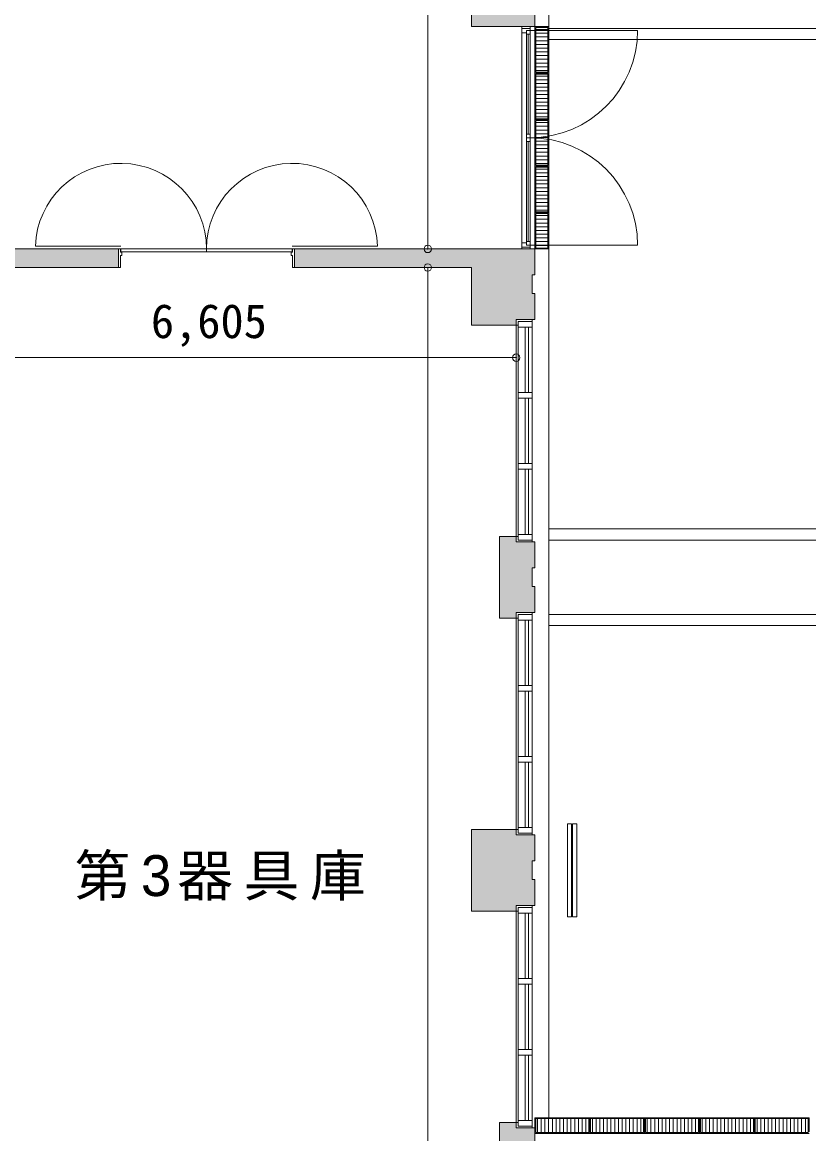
# Model space of a CAD drawing. Units: millimetres, scale not verified. Extents: x -61855 to 52913, y -114842 to -21833.
# Drawn here: x -2998 to 5458, y -50272 to -38323 of the extents above; entities that cross this region are included whole.
import ezdxf
from ezdxf.enums import TextEntityAlignment as Align

# ---------------------------------------------------------------- set-up
doc = ezdxf.new("R2010")
doc.units = ezdxf.units.MM
doc.header["$LTSCALE"] = 200
doc.header["$PDMODE"] = 32
doc.header["$PDSIZE"] = 80
for name, color, linetype, lineweight in [('0-1_躯体', 7, 'Continuous', 9), ('0-2_建具', 7, 'Continuous', 9), ('0-3_仕上', 4, 'Continuous', 5), ('0-6_寸法', 4, 'Continuous', 5), ('0-9', 2, 'Continuous', 5)]:
    doc.layers.add(name, color=color, linetype=linetype, lineweight=lineweight)
doc.layers.add('0-4_室名', color=7, linetype='Continuous')
doc.styles.add('・', font='')
doc.styles.add('ＭＳ ゴシック', font='')
doc.styles.get('・').set_extended_font_data('・')
doc.styles.get('ＭＳ ゴシック').set_extended_font_data('MS Gothic')

msp = doc.modelspace()

# ---------------------------------------------------------------- linework, layer by layer
at = {"layer": '0-1_躯体'}
for p, q in [((1833.2, -38370), (1833.2, -37610)), ((2513.2, -38370), (2513.2, -38090)), ((2513.2, -38370), (1833.2, -38370)), ((2373.2, -40760), (2373.2, -38370)), ((-4491.8, -40760), (2513.2, -40760)), ((-1961.8, -40760), (-1961.8, -40960)), ((-71.8, -40960), (-71.8, -40760)), ((2513.2, -40760), (2513.2, -41040)), ((-3841.8, -40960), (-1961.8, -40960)), ((-71.8, -40960), (1833.2, -40960)), ((1833.2, -41580), (1833.2, -40960)), ((2483.2, -41040), (2513.2, -41040)), ((2483.2, -41040), (2483.2, -41240)), ((2483.2, -41240), (2513.2, -41240)), ((2513.2, -41520), (2513.2, -41240)), ((1833.2, -41580), (2313.2, -41580)), ((2313.2, -41520), (2313.2, -43910)), ((2313.2, -41520), (2513.2, -41520)), ((2133.2, -43850), (2313.2, -43850)), ((2133.2, -44730), (2133.2, -43850)), ((2513.2, -43910), (2313.2, -43910)), ((2513.2, -44190), (2513.2, -43910)), ((2513.2, -44190), (2483.2, -44190)), ((2513.2, -44670), (2313.2, -44670)), ((2313.2, -47060), (2313.2, -44670)), ((2133.2, -44730), (2313.2, -44730)), ((1833.2, -47000), (2313.2, -47000)), ((1833.2, -47880), (1833.2, -47000)), ((2313.2, -47060), (2513.2, -47060)), ((2513.2, -47340), (2513.2, -47060)), ((2483.2, -47540), (2483.2, -47340)), ((2513.2, -47340), (2483.2, -47340)), ((2513.2, -47540), (2483.2, -47540)), ((2513.2, -47540), (2513.2, -47820)), ((1833.2, -47880), (2313.2, -47880)), ((2513.2, -47820), (2313.2, -47820)), ((2313.2, -47820), (2313.2, -50210)), ((2133.2, -50150), (2313.2, -50150)), ((2133.2, -51030), (2133.2, -50150)), ((2513.2, -50210), (2313.2, -50210)), ((2513.2, -50490), (2513.2, -50210))]:
    msp.add_line(p, q, dxfattribs=at)
msp.add_lwpolyline([(2513.2, -44670), (2513.2, -44390), (2483.2, -44390), (2483.2, -44190)], dxfattribs=at)
at = {"layer": '0-1_躯体', "color": 9}
for points in [[(2483.2, -38370), (2483.2, -37610), (1833.2, -38370), (1833.2, -37610)], [(2513.2, -38370), (2513.2, -38090), (2483.2, -38370), (2483.2, -38090)], [(-1961.8, -40960), (-1961.8, -40760), (-4491.8, -40960), (-4491.8, -40760)], [(2513.2, -40760), (-71.8, -40760), (2513.2, -40960), (-71.8, -40960)], [(2483.2, -41040), (2513.2, -41040), (2483.2, -40760), (2513.2, -40760)], [(2483.2, -40960), (1833.2, -40960), (2483.2, -41520.1), (1833.2, -41520.1)], [(2513.2, -41520), (2513.2, -41240), (2483.2, -41520), (2483.2, -41240)], [(2313.2, -41520.1), (1833.2, -41520.1), (2313.2, -41580), (1833.2, -41580)], [(2313.2, -44730), (2313.2, -43850), (2133.2, -44730), (2133.2, -43850)], [(2513.2, -44190), (2513.2, -43910), (2313.2, -44190), (2313.2, -43910)], [(2483.2, -44390), (2483.2, -44190), (2313.2, -44390), (2313.2, -44190)], [(2513.2, -44390), (2313.2, -44390), (2513.2, -44670), (2313.2, -44670)], [(2313.2, -47880), (2313.2, -47000), (1833.2, -47880), (1833.2, -47000)], [(2483.2, -47820.1), (2483.2, -47059.9), (2313.2, -47820.1), (2313.2, -47059.9)], [(2483.2, -47340), (2513.2, -47340), (2483.2, -47060), (2513.2, -47060)], [(2513.2, -47820), (2513.2, -47540), (2483.2, -47820), (2483.2, -47540)], [(2313.2, -51030), (2313.2, -50150), (2133.2, -51030), (2133.2, -50150)], [(2483.2, -50690), (2483.2, -50209.9), (2313.2, -50690), (2313.2, -50209.9)], [(2483.2, -50490), (2513.2, -50490), (2483.2, -50210), (2513.2, -50210)]]:
    msp.add_solid(points, dxfattribs=at)
at = {"layer": '0-2_建具'}
for p, q in [((2463.2, -38370), (2373.2, -38370)), ((2373.2, -38435), (2373.2, -38370)), ((2373.2, -38390), (2463.2, -38390)), ((2423.2, -38435), (2373.2, -38435)), ((2423.2, -38410), (2423.2, -40720)), ((2423.2, -38450), (2463.2, -38450)), ((2443.2, -38450), (2443.2, -39525)), ((2463.2, -38410), (2463.2, -38370)), ((2463.2, -38403.1), (2463.2, -40760)), ((2463.2, -39525), (2423.2, -39525)), ((2463.2, -39525), (2423.2, -39525)), ((2463.2, -39565), (2423.2, -39565)), ((2463.2, -39565), (2423.2, -39565)), ((2463.2, -39605), (2423.2, -39605)), ((2443.2, -39605), (2443.2, -40680)), ((2423.2, -40695), (2373.2, -40695)), ((2373.2, -40695), (2373.2, -40760)), ((2463.2, -40740), (2373.2, -40740)), ((2463.2, -40680), (2423.2, -40680)), ((-1961.8, -40760), (-1941.8, -40760)), ((-1961.8, -40760), (-1941.8, -40760)), ((-1926.8, -40830), (-1941.8, -40830)), ((-1941.8, -40830), (-1941.8, -40960)), ((-1926.8, -40830), (-1941.8, -40830)), ((-1941.8, -40830), (-1941.8, -40960)), ((-1936.8, -40760), (-1936.8, -40790)), ((-1936.8, -40760), (-1016.8, -40760)), ((-1936.8, -40760), (-1936.8, -40790)), ((-1936.8, -40760), (-1016.8, -40760)), ((-1936.8, -40790), (-1016.8, -40790)), ((-1936.8, -40790), (-1016.8, -40790)), ((-1926.8, -40795), (-1926.8, -40830)), ((-1926.8, -40795), (-1926.8, -40830)), ((-96.8, -40760), (-1016.8, -40760)), ((-1016.8, -40760), (-1016.8, -40790)), ((-1016.8, -40760), (-1016.8, -40790)), ((-1016.8, -40760), (-1016.8, -40790)), ((-96.8, -40760), (-1016.8, -40760)), ((-1016.8, -40760), (-1016.8, -40790)), ((-96.8, -40790), (-1016.8, -40790)), ((-96.8, -40790), (-1016.8, -40790)), ((-106.8, -40795), (-106.8, -40830)), ((-106.8, -40795), (-106.8, -40830)), ((-106.8, -40830), (-91.8, -40830)), ((-106.8, -40830), (-91.8, -40830)), ((-96.8, -40760), (-96.8, -40790)), ((-96.8, -40760), (-96.8, -40790)), ((-71.8, -40760), (-91.8, -40760)), ((-71.8, -40760), (-91.8, -40760)), ((-91.8, -40830), (-91.8, -40960)), ((-91.8, -40830), (-91.8, -40960)), ((2463.2, -40760), (2373.2, -40760)), ((2313.2, -41520.1), (2313.2, -43890)), ((2313.2, -41520.1), (2483.2, -41520.1)), ((2313.2, -41580), (2333.2, -41580)), ((2483.2, -41540), (2333.2, -41540)), ((2333.2, -43890), (2333.2, -41540)), ((2483.2, -41555.3), (2483.2, -41520.1)), ((2483.2, -41555.3), (2483.2, -43909.9)), ((2483.2, -41600), (2333.2, -41600)), ((2408.2, -41600), (2408.2, -42303.7)), ((2445.7, -41600), (2445.7, -42303.7)), ((2483.2, -42303.7), (2333.2, -42303.7)), ((2483.2, -42363.7), (2333.2, -42363.7)), ((2408.2, -42363.7), (2408.2, -43067)), ((2445.7, -42363.7), (2445.7, -43067)), ((2483.2, -43067), (2333.2, -43067)), ((2483.2, -43127), (2333.2, -43127)), ((2408.2, -43830), (2408.2, -43127)), ((2445.7, -43830), (2445.7, -43127)), ((2313.2, -43909.9), (2313.2, -43849.9)), ((2333.2, -43849.9), (2313.2, -43849.9)), ((2483.2, -43830), (2333.2, -43830)), ((2313.2, -43909.9), (2483.2, -43909.9)), ((2483.2, -43890), (2333.2, -43890)), ((2313.2, -44670.1), (2313.2, -47040)), ((2313.2, -44670.1), (2483.2, -44670.1)), ((2483.2, -44690), (2333.2, -44690)), ((2333.2, -47040), (2333.2, -44690)), ((2483.2, -44705.3), (2483.2, -44670.1)), ((2313.2, -44730), (2333.2, -44730)), ((2483.2, -44750), (2333.2, -44750)), ((2408.2, -44750), (2408.2, -45453.7)), ((2445.7, -44750), (2445.7, -45453.7)), ((2483.2, -44705.3), (2483.2, -47059.9)), ((2483.2, -45453.7), (2333.2, -45453.7)), ((2483.2, -45513.7), (2333.2, -45513.7)), ((2408.2, -45513.7), (2408.2, -46217)), ((2445.7, -45513.7), (2445.7, -46217)), ((2483.2, -46217), (2333.2, -46217)), ((2483.2, -46277), (2333.2, -46277)), ((2408.2, -46980), (2408.2, -46277)), ((2445.7, -46980), (2445.7, -46277)), ((2313.2, -47059.9), (2313.2, -46999.9)), ((2333.2, -46999.9), (2313.2, -46999.9)), ((2313.2, -47059.9), (2483.2, -47059.9)), ((2483.2, -46980), (2333.2, -46980)), ((2483.2, -47040), (2333.2, -47040)), ((2313.2, -47820.1), (2313.2, -50190)), ((2313.2, -47820.1), (2483.2, -47820.1)), ((2313.2, -47880), (2333.2, -47880)), ((2483.2, -47840), (2333.2, -47840)), ((2333.2, -50190), (2333.2, -47840)), ((2483.2, -47900), (2333.2, -47900)), ((2408.2, -47900), (2408.2, -48603.7)), ((2445.7, -47900), (2445.7, -48603.7)), ((2483.2, -47855.3), (2483.2, -47820.1)), ((2483.2, -47855.3), (2483.2, -50209.9)), ((2483.2, -48603.7), (2333.2, -48603.7)), ((2483.2, -48663.7), (2333.2, -48663.7)), ((2408.2, -48663.7), (2408.2, -49367)), ((2445.7, -48663.7), (2445.7, -49367)), ((2483.2, -49367), (2333.2, -49367)), ((2483.2, -49427), (2333.2, -49427)), ((2408.2, -50130), (2408.2, -49427)), ((2445.7, -50130), (2445.7, -49427)), ((2313.2, -50209.9), (2313.2, -50149.9)), ((2333.2, -50149.9), (2313.2, -50149.9)), ((2483.2, -50130), (2333.2, -50130)), ((2313.2, -50209.9), (2483.2, -50209.9)), ((2483.2, -50190), (2333.2, -50190))]:
    msp.add_line(p, q, dxfattribs=at)
at = {"layer": '0-2_建具', "color": 4, "lineweight": 5}
for p, q in [((2423.2, -38410), (3618.2, -38410)), ((-2856.3, -40730), (-1936.8, -40730)), ((-2856.3, -40730), (-1936.8, -40730)), ((822.7, -40730), (-96.8, -40730)), ((822.7, -40730), (-96.8, -40730)), ((3618.2, -40720), (2423.2, -40720))]:
    msp.add_line(p, q, dxfattribs=at)
at = {"layer": '0-2_建具'}
for points in [[(-1961.8, -40760), (-1961.8, -40960), (-1941.8, -40960)], [(-1961.8, -40760), (-1961.8, -40960), (-1941.8, -40960)], [(-1941.8, -40760), (-1941.8, -40795), (-1926.8, -40795)], [(-1941.8, -40760), (-1941.8, -40795), (-1926.8, -40795)], [(-91.8, -40760), (-91.8, -40795), (-106.8, -40795)], [(-91.8, -40760), (-91.8, -40795), (-106.8, -40795)], [(-71.8, -40760), (-71.8, -40960), (-91.8, -40960)], [(-71.8, -40760), (-71.8, -40960), (-91.8, -40960)]]:
    msp.add_lwpolyline(points, dxfattribs=at)
at = {"layer": '0-2_建具', "color": 4, "lineweight": 5}
for centre, radius, start, end in [((2463.2, -38410), 1155, 270, 0), ((2463.2, -40720), 1155, 0, 90), ((-1936.8, -40760), 920, 0, 178.13133), ((-1936.8, -40760), 920, 0, 178.13133), ((-96.8, -40760), 920, 1.86867, 180), ((-96.8, -40760), 920, 1.86867, 180)]:
    msp.add_arc(centre, radius, start, end, dxfattribs=at)
at = {"layer": '0-3_仕上', "color": 7, "lineweight": 9}
for p, q in [((2513.2, -50100), (2513.2, -50250)), ((2513.2, -50100), (2513.2, -50250)), ((2513.2, -50100), (2513.2, -50270)), ((2523.2, -50110), (2523.2, -50260)), ((3103.2, -50100), (3103.2, -50250)), ((3103.2, -50100), (3103.2, -50250)), ((3103.2, -50100), (3103.2, -50270)), ((3103.2, -50110), (3103.2, -50270)), ((3113.2, -50110), (3113.2, -50260)), ((3693.2, -50100), (3693.2, -50250)), ((3693.2, -50100), (3693.2, -50250)), ((3693.2, -50100), (3693.2, -50270)), ((3693.2, -50110), (3693.2, -50270)), ((3703.2, -50110), (3703.2, -50260)), ((4283.2, -50100), (4283.2, -50250)), ((4283.2, -50100), (4283.2, -50250)), ((4283.2, -50100), (4283.2, -50270)), ((4283.2, -50110), (4283.2, -50270)), ((4293.2, -50110), (4293.2, -50260)), ((4873.2, -50100), (4873.2, -50250)), ((4873.2, -50100), (4873.2, -50250)), ((4873.2, -50100), (4873.2, -50270)), ((4873.2, -50110), (4873.2, -50270)), ((4883.2, -50110), (4883.2, -50260)), ((2513.2, -50270), (3103.2, -50270)), ((2523.2, -50260), (3093.2, -50260)), ((3103.2, -50270), (3693.2, -50270)), ((3113.2, -50260), (3683.2, -50260)), ((3693.2, -50270), (4283.2, -50270)), ((3703.2, -50260), (4273.2, -50260)), ((4283.2, -50270), (4873.2, -50270)), ((4293.2, -50260), (4863.2, -50260)), ((4873.2, -50270), (5463.2, -50270)), ((4883.2, -50260), (5453.2, -50260))]:
    msp.add_line(p, q, dxfattribs=at)
at = {"layer": '0-3_仕上'}
for p, q in [((2541.7, -50110), (2541.7, -50260)), ((2581.7, -50110), (2581.7, -50260)), ((2621.7, -50110), (2621.7, -50260)), ((2661.7, -50110), (2661.7, -50260)), ((2701.7, -50110), (2701.7, -50260)), ((2741.7, -50110), (2741.7, -50260)), ((2781.7, -50110), (2781.7, -50260)), ((2821.7, -50110), (2821.7, -50260)), ((2861.7, -50110), (2861.7, -50260)), ((2901.7, -50240), (2901.7, -50110)), ((2901.7, -50110), (2901.7, -50260)), ((2941.7, -50110), (2941.7, -50260)), ((2981.7, -50110), (2981.7, -50260)), ((3021.7, -50110), (3021.7, -50260)), ((3061.7, -50110), (3061.7, -50260)), ((3131.7, -50110), (3131.7, -50260)), ((3171.7, -50110), (3171.7, -50260)), ((3211.7, -50110), (3211.7, -50260)), ((3251.7, -50110), (3251.7, -50260)), ((3291.7, -50110), (3291.7, -50260)), ((3331.7, -50110), (3331.7, -50260)), ((3371.7, -50110), (3371.7, -50260)), ((3411.7, -50110), (3411.7, -50260)), ((3451.7, -50110), (3451.7, -50260)), ((3491.7, -50240), (3491.7, -50110)), ((3491.7, -50110), (3491.7, -50260)), ((3531.7, -50110), (3531.7, -50260)), ((3571.7, -50110), (3571.7, -50260)), ((3611.7, -50110), (3611.7, -50260)), ((3651.7, -50110), (3651.7, -50260)), ((3721.7, -50110), (3721.7, -50260)), ((3761.7, -50110), (3761.7, -50260)), ((3801.7, -50110), (3801.7, -50260)), ((3841.7, -50110), (3841.7, -50260)), ((3881.7, -50110), (3881.7, -50260)), ((3921.7, -50110), (3921.7, -50260)), ((3961.7, -50110), (3961.7, -50260)), ((4001.7, -50110), (4001.7, -50260)), ((4041.7, -50110), (4041.7, -50260)), ((4081.7, -50240), (4081.7, -50110)), ((4081.7, -50110), (4081.7, -50260)), ((4121.7, -50110), (4121.7, -50260)), ((4161.7, -50110), (4161.7, -50260)), ((4201.7, -50110), (4201.7, -50260)), ((4241.7, -50110), (4241.7, -50260)), ((4311.7, -50110), (4311.7, -50260)), ((4351.7, -50110), (4351.7, -50260)), ((4391.7, -50110), (4391.7, -50260)), ((4431.7, -50110), (4431.7, -50260)), ((4471.7, -50110), (4471.7, -50260)), ((4511.7, -50110), (4511.7, -50260)), ((4551.7, -50110), (4551.7, -50260)), ((4591.7, -50110), (4591.7, -50260)), ((4631.7, -50110), (4631.7, -50260)), ((4671.7, -50240), (4671.7, -50110)), ((4671.7, -50110), (4671.7, -50260)), ((4711.7, -50110), (4711.7, -50260)), ((4751.7, -50110), (4751.7, -50260)), ((4791.7, -50110), (4791.7, -50260)), ((4831.7, -50110), (4831.7, -50260)), ((4901.7, -50110), (4901.7, -50260)), ((4941.7, -50110), (4941.7, -50260)), ((4981.7, -50110), (4981.7, -50260)), ((5021.7, -50110), (5021.7, -50260)), ((5061.7, -50110), (5061.7, -50260)), ((5101.7, -50110), (5101.7, -50260)), ((5141.7, -50110), (5141.7, -50260)), ((5181.7, -50110), (5181.7, -50260)), ((5221.7, -50110), (5221.7, -50260)), ((5261.7, -50240), (5261.7, -50110)), ((5261.7, -50110), (5261.7, -50260)), ((5301.7, -50110), (5301.7, -50260)), ((5341.7, -50110), (5341.7, -50260)), ((5381.7, -50110), (5381.7, -50260)), ((5421.7, -50110), (5421.7, -50260))]:
    msp.add_line(p, q, dxfattribs=at)
at = {"layer": '0-3_仕上', "color": 7, "lineweight": 9}
for points in [[(2513.2, -50100), (3103.2, -50100), (3103.2, -50250)], [(2523.2, -50110), (3093.2, -50110), (3093.2, -50260)], [(3103.2, -50100), (3693.2, -50100), (3693.2, -50250)], [(3113.2, -50110), (3683.2, -50110), (3683.2, -50260)], [(3693.2, -50100), (4283.2, -50100), (4283.2, -50250)], [(3703.2, -50110), (4273.2, -50110), (4273.2, -50260)], [(4283.2, -50100), (4873.2, -50100), (4873.2, -50250)], [(4293.2, -50110), (4863.2, -50110), (4863.2, -50260)], [(4873.2, -50100), (5463.2, -50100), (5463.2, -50250)], [(4883.2, -50110), (5453.2, -50110), (5453.2, -50260)]]:
    msp.add_lwpolyline(points, dxfattribs=at)
at = {"layer": '0-6_寸法'}
for p, q in [((1362.2, -40760), (1362.2, -31165)), ((1362.2, -53640), (1362.2, -40960)), ((2313.2, -41928.7), (-4291.8, -41928.7))]:
    msp.add_line(p, q, dxfattribs=at)
for p in [(1362.2, -40760), (1362.2, -40960), (2313.2, -41928.7)]:
    msp.add_point(p, dxfattribs=at)
at = {"layer": '0-9', "color": 7, "lineweight": 9}
for p, q in [((2663.2, -50100), (2663.2, -32210)), ((2513.2, -38370), (2513.2, -38090)), ((2463.2, -38370), (2463.2, -40760)), ((2513.2, -38370), (2463.2, -38370)), ((2513.2, -38370), (2663.2, -38370)), ((2663.2, -38370), (2513.2, -38370)), ((2523.2, -38860), (2523.2, -38380)), ((2523.2, -38380), (2653.2, -38380)), ((7118, -38390), (2663.2, -38390)), ((23653.2, -38510), (2663.2, -38510)), ((2513.2, -38870), (2663.2, -38870)), ((2513.2, -38870), (2663.2, -38870)), ((2513.2, -38870), (2663.2, -38870)), ((2523.2, -39360), (2523.2, -38880)), ((2523.2, -38880), (2653.2, -38880)), ((2513.2, -39370), (2663.2, -39370)), ((2523.2, -39860), (2523.2, -39380)), ((2523.2, -39380), (2653.2, -39380)), ((2513.2, -39870), (2663.2, -39870)), ((2523.2, -40360), (2523.2, -39880)), ((2523.2, -39880), (2653.2, -39880)), ((2513.2, -40370), (2513.2, -40760)), ((2513.2, -40370), (2663.2, -40370)), ((2513.2, -40370), (2663.2, -40370)), ((2523.2, -40380), (2523.2, -40750)), ((2523.2, -40380), (2653.2, -40380)), ((2653.2, -40380), (2653.2, -40750)), ((2463.2, -40760), (2513.2, -40760)), ((2513.2, -40760), (2513.2, -41040)), ((2663.2, -40760), (2513.5, -40760)), ((2653.2, -40750), (2523.2, -40750)), ((2483.2, -41040), (2483.2, -41240)), ((2513.2, -41040), (2483.2, -41040)), ((2483.2, -41240), (2513.2, -41240)), ((2513.2, -41240), (2513.2, -41520)), ((2513.2, -41520), (2483.2, -41520)), ((2483.2, -41520.1), (2483.2, -43910)), ((23653.2, -43770), (2663.2, -43770)), ((2483.2, -43909.9), (2513.2, -43909.9)), ((2513.2, -43910), (2513.2, -44190)), ((7118, -43890), (2663.2, -43890)), ((2483.2, -44190), (2483.2, -44390)), ((2513.2, -44190), (2483.2, -44190)), ((2483.2, -44390), (2513.2, -44390)), ((2513.2, -44390), (2513.2, -44670)), ((2513.2, -44670), (2483.2, -44670)), ((2483.2, -44670.1), (2483.2, -47059.9)), ((7118, -44690), (2663.2, -44690)), ((2660.1, -44810), (23653.2, -44810)), ((2909.1, -46940), (2864.1, -46940)), ((2864.1, -46940), (2864.1, -47940)), ((2909.1, -46940), (2909.1, -47940)), ((2919.1, -46945), (2909.1, -46945)), ((2919.1, -46940), (2919.1, -47940)), ((2964.1, -46940), (2919.1, -46940)), ((2964.1, -46940), (2964.1, -47940)), ((2483.2, -47059.9), (2513.2, -47059.9)), ((2513.2, -47060), (2513.2, -47340)), ((2483.2, -47340), (2483.2, -47540)), ((2513.2, -47340), (2483.2, -47340)), ((2483.2, -47540), (2513.2, -47540)), ((2513.2, -47540), (2513.2, -47820)), ((2513.2, -47820), (2483.2, -47820)), ((2483.2, -47820.1), (2483.2, -50210)), ((2864.1, -47940), (2909.1, -47940)), ((2909.1, -47935), (2919.1, -47935)), ((2919.1, -47940), (2964.1, -47940)), ((2483.2, -50209.9), (2513.2, -50209.9))]:
    msp.add_line(p, q, dxfattribs=at)
at = {"layer": '0-9', "color": 4}
for p, q in [((2653.2, -38401.4), (2523.2, -38401.4)), ((2653.2, -38441.4), (2523.2, -38441.4)), ((2653.2, -38481.4), (2523.2, -38481.4)), ((2653.2, -38521.4), (2523.2, -38521.4)), ((2653.2, -38561.4), (2523.2, -38561.4)), ((2653.2, -38601.4), (2523.2, -38601.4)), ((2653.2, -38641.4), (2523.2, -38641.4)), ((2653.2, -38681.4), (2523.2, -38681.4)), ((2653.2, -38721.4), (2523.2, -38721.4)), ((2653.2, -38761.4), (2523.2, -38761.4)), ((2653.2, -38801.4), (2523.2, -38801.4)), ((2653.2, -38841.4), (2523.2, -38841.4)), ((2653.2, -38901.4), (2523.2, -38901.4)), ((2653.2, -38941.4), (2523.2, -38941.4)), ((2653.2, -38981.4), (2523.2, -38981.4)), ((2653.2, -39021.4), (2523.2, -39021.4)), ((2653.2, -39061.4), (2523.2, -39061.4)), ((2653.2, -39101.4), (2523.2, -39101.4)), ((2653.2, -39141.4), (2523.2, -39141.4)), ((2653.2, -39181.4), (2523.2, -39181.4)), ((2653.2, -39221.4), (2523.2, -39221.4)), ((2653.2, -39261.4), (2523.2, -39261.4)), ((2653.2, -39301.4), (2523.2, -39301.4)), ((2653.2, -39341.4), (2523.2, -39341.4)), ((2653.2, -39401.4), (2523.2, -39401.4)), ((2653.2, -39441.4), (2523.2, -39441.4)), ((2653.2, -39481.4), (2523.2, -39481.4)), ((2653.2, -39521.4), (2523.2, -39521.4)), ((2653.2, -39561.4), (2523.2, -39561.4)), ((2653.2, -39601.4), (2523.2, -39601.4)), ((2653.2, -39641.4), (2523.2, -39641.4)), ((2653.2, -39681.4), (2523.2, -39681.4)), ((2653.2, -39721.4), (2523.2, -39721.4)), ((2653.2, -39761.4), (2523.2, -39761.4)), ((2653.2, -39801.4), (2523.2, -39801.4)), ((2653.2, -39841.4), (2523.2, -39841.4)), ((2653.2, -39901.4), (2523.2, -39901.4)), ((2653.2, -39941.4), (2523.2, -39941.4)), ((2653.2, -39981.4), (2523.2, -39981.4)), ((2653.2, -40021.4), (2523.2, -40021.4)), ((2653.2, -40061.4), (2523.2, -40061.4)), ((2653.2, -40101.4), (2523.2, -40101.4)), ((2653.2, -40141.4), (2523.2, -40141.4)), ((2653.2, -40181.4), (2523.2, -40181.4)), ((2653.2, -40221.4), (2523.2, -40221.4)), ((2653.2, -40261.4), (2523.2, -40261.4)), ((2653.2, -40301.4), (2523.2, -40301.4)), ((2653.2, -40341.4), (2523.2, -40341.4)), ((2653.2, -40401.4), (2523.2, -40401.4)), ((2653.2, -40441.4), (2523.2, -40441.4)), ((2653.2, -40481.4), (2523.2, -40481.4)), ((2653.2, -40521.4), (2523.2, -40521.4)), ((2653.2, -40561.4), (2523.2, -40561.4)), ((2653.2, -40601.4), (2523.2, -40601.4)), ((2653.2, -40641.4), (2523.2, -40641.4)), ((2653.2, -40681.4), (2523.2, -40681.4)), ((2653.2, -40721.4), (2523.2, -40721.4))]:
    msp.add_line(p, q, dxfattribs=at)
at = {"layer": '0-9', "color": 7, "lineweight": 9}
for points in [[(2513.2, -38870), (2513.2, -38370), (2663.2, -38370)], [(2513.2, -38870), (2663.2, -38870), (2663.2, -38370)], [(2523.2, -38860), (2653.2, -38860), (2653.2, -38380)], [(2513.2, -39370), (2513.2, -38870), (2663.2, -38870)], [(2513.2, -39370), (2663.2, -39370), (2663.2, -38870)], [(2523.2, -39360), (2653.2, -39360), (2653.2, -38880)], [(2513.2, -39870), (2513.2, -39370), (2663.2, -39370)], [(2513.2, -39870), (2663.2, -39870), (2663.2, -39370)], [(2523.2, -39860), (2653.2, -39860), (2653.2, -39380)], [(2513.2, -40370), (2513.2, -39870), (2663.2, -39870)], [(2513.2, -40370), (2663.2, -40370), (2663.2, -39870)], [(2523.2, -40360), (2653.2, -40360), (2653.2, -39880)], [(2663.2, -50100), (2513.2, -50100), (2513.2, -50209.9)]]:
    msp.add_lwpolyline(points, dxfattribs=at)

# ---------------------------------------------------------------- texts
at = {"layer": '0-4_室名', "insert": (-2435.6, -47766.1), "char_height": 439.9, "attachment_point": 7, "style": '・'}
msp.add_mtext('\\T1.19;第3器具庫', dxfattribs=at)
at = {"layer": '0-6_寸法', "style": 'ＭＳ ゴシック'}
msp.add_text('6,605', height=366.6, dxfattribs=at).set_placement((-1614.3, -41828.7), align=Align.BOTTOM_LEFT)

doc.saveas('drawing.dxf')
